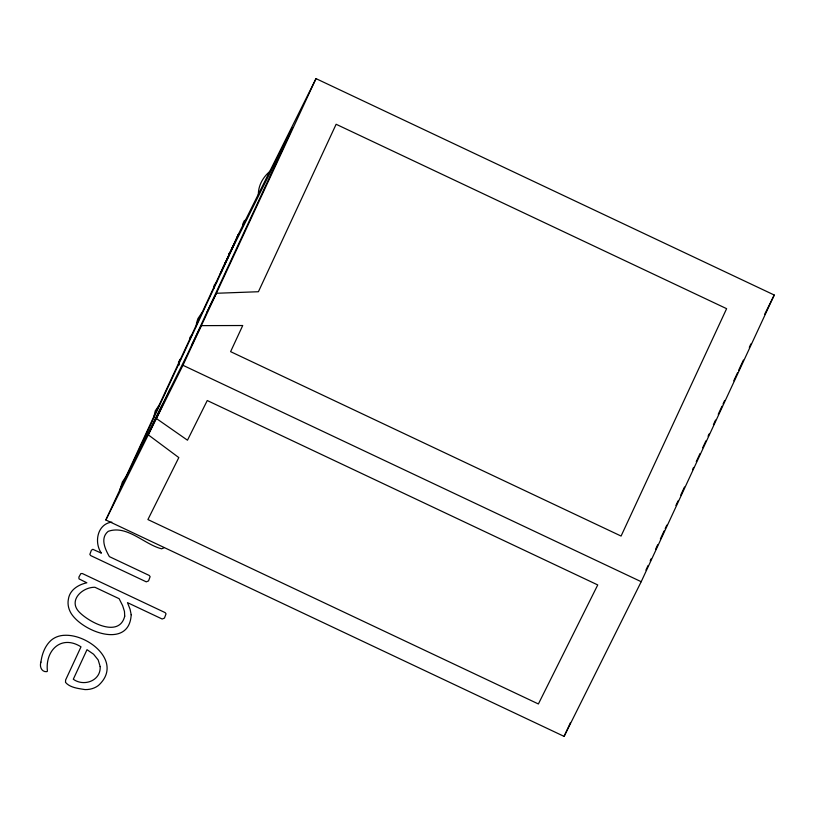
<?xml version="1.0" encoding="UTF-8"?>
<svg xmlns="http://www.w3.org/2000/svg" width="815" height="815" viewBox="0 0 815 815"><rect width="100%" height="100%" fill="white"/><g stroke="black" fill="none" stroke-linecap="round" stroke-linejoin="round"><path stroke-width="1.22" d="M196.364 326.652L196.527 323.056L197.902 318.624L202.222 312.308M153.699 417.504L155.298 410.76L159.241 405.157M231.195 250.327L231.654 249.329M119.836 489.907L122.382 482.001L127.456 474.503M221.364 271.497L221.099 272.078L223.31 267.31M236.503 238.876L235.637 240.629L237.287 237.145M235.26 241.546L234.068 244.093M224.522 264.6L226.937 259.384M233.62 245.121L232.316 247.872M236.574 238.622L238.866 233.854L236.574 238.632L237.532 236.625M222.352 269.256L225.388 262.848L225.062 263.408M231.949 248.585L232.713 247.006M225.042 263.673L223.697 266.495M233.436 245.366L235.698 240.619M232.336 247.74L233.773 244.775L233.467 245.284M226.336 260.82L226.753 259.781M223.819 266.24C224.471 264.794 222.617 268.563 223.789 266.311M229.657 253.516L228.913 255.115L229.229 254.443M236.37 239.192L234.537 242.992L234.761 242.524M224.665 264.274L225.928 261.595M228.129 256.99L228.373 256.43L227.823 257.53M232.081 248.269L232.53 247.414M231.042 250.674L230.553 251.723M237.725 236.309L238.601 234.404L237.674 236.228M221.262 271.721L220.325 273.626L221.059 272.037M227.976 257.326L228.648 255.849L227.66 257.866M232.642 247.139L233.029 246.334L232.591 247.179M105.848 519.97L238.887 233.294L316.006 78.617L774.25 295.03L641.211 581.706L564.092 736.383L105.848 519.97L182.957 365.293L316.006 78.617M230.441 251.978L229.361 254.137M162.042 405.208L148.279 434.853L178.811 457.582L147.912 519.562L538.389 703.966L597.741 584.936L207.255 400.532L187.481 440.202L156.419 418.533L170.182 388.887M564.092 736.383L570.5 722.569M645.918 570.133L648.057 565.518M650.197 560.903L651.277 558.591M655.555 549.361L657.705 544.746M660.374 538.97L664.123 530.891M665.203 528.589L666.802 525.125M675.91 505.504L678.06 500.879M680.729 495.113L684.478 487.034M692.516 469.715L693.585 467.413M696.265 461.636L700.014 453.558M702.693 447.792L705.912 440.864M708.052 436.249L709.121 433.937M713.41 424.707L715.55 420.082M718.229 414.315L721.978 406.237M723.048 403.924L724.657 400.46M733.765 380.839L737.514 372.761M738.584 370.448L743.402 360.067M749.301 347.363L750.9 343.91M221.935 270.315L221.395 271.446M228.088 257.102L226.886 259.486M231.328 250.062L231.083 250.582M227.65 258.049L227.864 257.581L227.487 258.233M237.379 236.971L237.654 236.391M227.11 258.987L227.568 258.029M223.565 266.78L222.627 268.685L223.269 267.422M230.706 251.448L230.93 250.908M221.242 271.772L221.476 271.161M221.558 270.988C223.218 267.636 219.907 274.482 220.967 272.342M232.509 247.495L233.284 245.753L232.866 246.619M221.721 270.641L222.363 269.337M229.606 253.659L232.336 247.811M206.796 312.512L216.383 293.278L258.416 291.729L336.126 124.267L726.613 308.671L621.081 536.056L230.604 351.652L242.727 325.521L201.366 325.633L191.78 344.867M764.613 314.366L774.25 295.03M163.866 547.874L161.604 548.801C144.224 544.42 127.15 524.666 108.212 531.339C99.899 538.063 105.135 549.198 109.383 556.625L149.237 575.451L150.133 576.653L148.534 580.912L146.272 581.839L90.699 555.596L89.833 554.404L91.372 550.278L92.808 549.29L101.406 553.181C93.847 542.515 97.28 523.943 111.818 522.109M191.912 335.016L190.078 337.257L189.589 340.008M270.641 170.804C263.377 176.447 258.121 185.453 258.375 194.816M231.226 251.01L228.903 253.608L228.424 257.051M216.647 282.438L214.284 285.097L213.815 288.541M181.419 358.356L179.921 359.476L178.475 362.594L179.188 364.926M246.578 219.714L244.347 220.651L242.901 223.768L243.013 225.623M182.957 365.293L641.211 581.706M40.913 662.167C39.293 666.599 41.697 672.385 46.954 671.631L47.413 671.132C45.019 650.472 61.237 634.325 81.001 646.835L65.618 679.985L65.516 682.369C69.998 687.728 78.423 688.481 84.994 689.582A22.586 19.692 26.5 0 0 98.391 685.507C123.218 662.941 89.487 634.712 65.434 635.272A23.727 20.691 26.5 0 0 50.897 640.478C44.866 646.081 41.942 654.16 40.913 662.167M131.195 614.734C129.32 649.331 82.987 632.094 71.18 613.481A22.698 19.794 26.5 0 1 68.409 599.076C69.805 589.816 78.383 584.65 86.838 582.786L78.994 578.884L78.902 577.071L80.858 573.577L82.376 573.546L165.15 612.625L166.046 613.838L164.447 618.096L162.175 619.023L127.486 602.642L130.074 609.233L131.195 614.734M100.163 666.599C101.029 680.739 83.894 686.984 73.299 679.231L87.011 649.677L93.562 654.211L98.187 659.967L100.163 666.599M124.726 616.171C119.173 638.614 88.234 621.886 78.688 611.495C68.348 599.962 82.682 587.004 94.937 587.269L119.133 598.699L122.658 605.698L124.461 611.423L124.726 616.171M233.304 246.527L127.782 473.912L187.134 354.882L292.656 127.497L233.304 246.527"/></g></svg>
